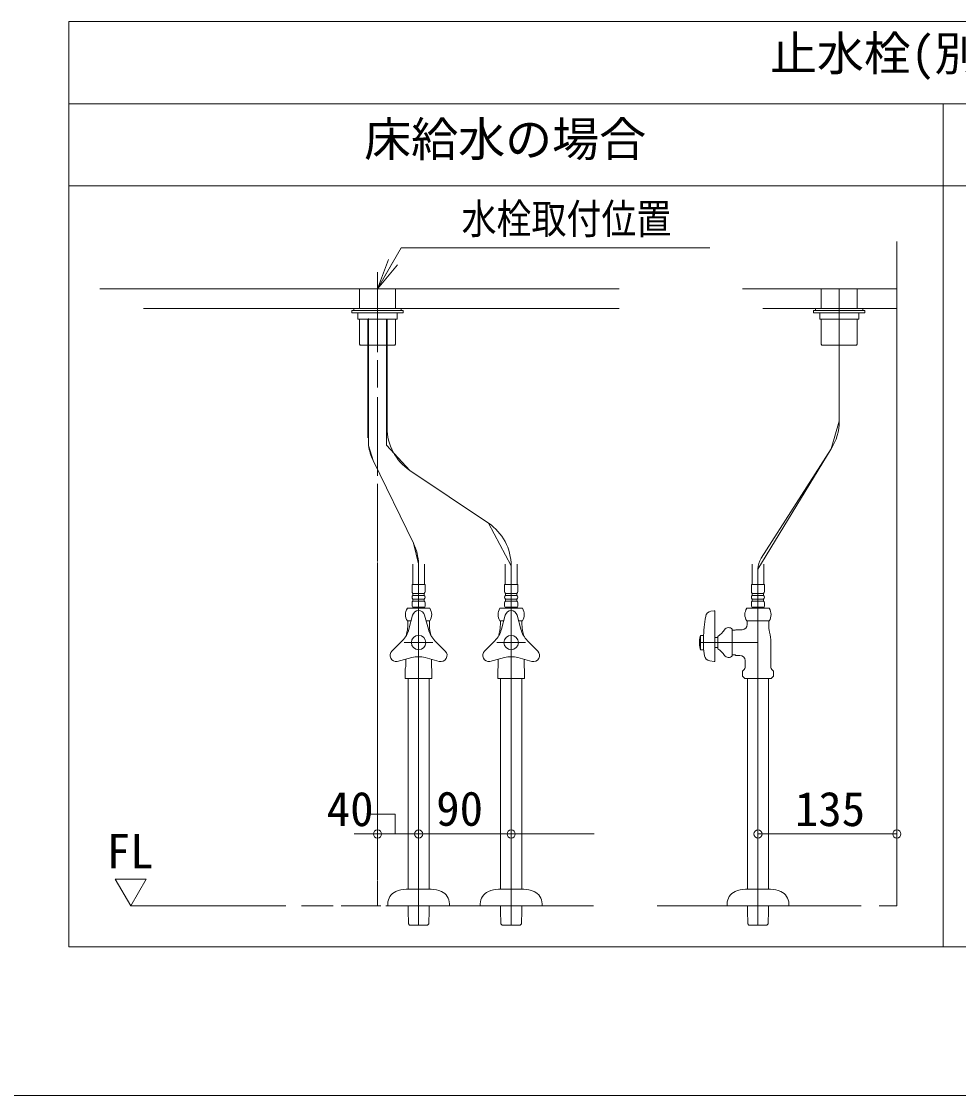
# Model space of a CAD drawing. Units: millimetres, scale not verified. Extents: x -1002 to 1018, y -687 to 676.
# Drawn here: x -37.4 to 361.2, y -687.1 to -230.1 of the extents above; entities that cross this region are included whole.
import ezdxf
from ezdxf.enums import TextEntityAlignment as Align

# ---------------------------------------------------------------- set-up
doc = ezdxf.new("R2010")
doc.units = ezdxf.units.MM
doc.header["$LTSCALE"] = 5
doc.layers.add('F-0', color=7, linetype='Continuous', lineweight=15)
doc.styles.add('ＭＳ ゴシック', font='')
doc.styles.get('ＭＳ ゴシック').set_extended_font_data('MS Gothic')

msp = doc.modelspace()

# ---------------------------------------------------------------- linework, layer by layer
at = {"layer": 'F-0', "lineweight": 18}
for p, q in [((-17.221, -623.826), (-17.221, -230.076)), ((-17.221, -230.076), (726.529, -230.076)), ((-17.221, -265.076), (726.529, -265.076)), ((354.654, -623.826), (354.654, -265.076)), ((354.654, -623.826), (-17.221, -623.826))]:
    msp.add_line(p, q, dxfattribs=at)
at = {"layer": 'F-0'}
for p, q in [((-17.221, -300.076), (354.654, -300.076)), ((354.654, -300.076), (726.529, -300.076)), ((334.967, -323.701), (334.967, -606.326)), ((114.029, -343.826), (124.133, -326.326)), ((124.133, -326.326), (255.383, -326.326)), ((114.029, -343.826), (118.697, -331.366)), ((114.029, -343.826), (120.592, -332.46)), ((114.029, -343.826), (122.486, -333.553)), ((114.029, -336.799), (114.029, -370.82)), ((-4.096, -343.826), (14.673, -343.826)), ((216.842, -343.826), (14.465, -343.826)), ((106.373, -343.826), (106.373, -352.139)), ((121.685, -352.139), (121.685, -343.826)), ((269.342, -343.826), (334.967, -343.826)), ((334.967, -343.826), (278.429, -343.826)), ((302.81, -352.139), (302.81, -343.826)), ((310.467, -400.143), (310.467, -343.826)), ((310.467, -400.143), (310.467, -343.826)), ((318.123, -343.826), (318.123, -352.139)), ((216.842, -352.139), (14.473, -352.139)), ((14.744, -352.139), (216.842, -352.139)), ((103.092, -353.014), (103.092, -354.108)), ((124.967, -353.014), (103.092, -353.014)), ((103.092, -354.108), (124.967, -354.108)), ((103.967, -352.139), (124.092, -352.139)), ((103.967, -353.014), (103.967, -352.139)), ((124.092, -353.014), (103.967, -353.014)), ((122.342, -354.108), (105.717, -354.108)), ((105.717, -354.108), (105.717, -356.733)), ((122.342, -356.733), (122.342, -354.108)), ((124.092, -352.139), (124.092, -353.014)), ((124.967, -354.108), (124.967, -353.014)), ((124.967, -353.67), (124.967, -354.108)), ((299.529, -354.108), (299.529, -353.014)), ((299.529, -353.014), (321.404, -353.014)), ((299.529, -353.67), (299.529, -354.108)), ((321.404, -354.108), (299.529, -354.108)), ((300.404, -352.139), (300.404, -353.014)), ((320.529, -352.139), (300.404, -352.139)), ((300.404, -353.014), (320.529, -353.014)), ((302.154, -354.108), (318.779, -354.108)), ((302.154, -356.733), (302.154, -354.108)), ((318.779, -354.108), (318.779, -356.733)), ((320.529, -353.014), (320.529, -352.139)), ((321.404, -353.014), (321.404, -354.108)), ((105.717, -356.733), (122.342, -356.733)), ((106.373, -356.733), (106.373, -367.408)), ((109.958, -407.267), (109.958, -356.733)), ((110.201, -356.472), (110.201, -410.52)), ((117.857, -356.733), (117.857, -410.383)), ((118.1, -402.908), (118.1, -356.733)), ((121.685, -367.408), (121.685, -356.733)), ((318.779, -356.733), (302.154, -356.733)), ((302.81, -367.408), (302.81, -356.733)), ((318.123, -356.733), (318.123, -367.408)), ((106.701, -367.736), (106.373, -367.408)), ((106.81, -367.845), (106.701, -367.736)), ((106.81, -367.845), (120.854, -367.845)), ((120.854, -367.845), (121.248, -367.845)), ((121.357, -367.736), (121.248, -367.845)), ((121.685, -367.408), (121.357, -367.736)), ((302.81, -367.408), (303.138, -367.736)), ((303.138, -367.736), (303.248, -367.845)), ((303.642, -367.845), (303.248, -367.845)), ((317.685, -367.845), (303.642, -367.845)), ((317.685, -367.845), (317.795, -367.736)), ((317.795, -367.736), (318.123, -367.408)), ((114.029, -374.114), (114.029, -385.782)), ((114.029, -389.9), (114.029, -423.392)), ((112.162, -416.837), (110.201, -410.52)), ((127.782, -421.07), (117.857, -410.383)), ((275.904, -463.124), (307.018, -411.931)), ((112.162, -416.837), (129.325, -452.113)), ((112.162, -416.837), (129.325, -452.113)), ((127.782, -421.07), (161.223, -443.522)), ((161.223, -443.522), (127.782, -421.07)), ((114.029, -426.823), (114.029, -459.87)), ((170.904, -461.683), (161.223, -443.522)), ((131.512, -460.832), (129.325, -452.113)), ((114.029, -460.342), (114.029, -478.982)), ((129.013, -460.945), (129.013, -469.695)), ((134.045, -469.695), (134.045, -460.945)), ((168.388, -460.945), (168.388, -469.695)), ((173.42, -469.695), (173.42, -460.945)), ((273.388, -469.695), (273.388, -460.945)), ((278.42, -460.945), (278.42, -469.695)), ((131.529, -461.683), (131.529, -469.695)), ((131.529, -461.683), (131.529, -494.326)), ((170.904, -461.683), (170.904, -469.695)), ((170.904, -461.683), (170.904, -494.326)), ((275.904, -463.124), (275.904, -469.695)), ((275.904, -463.124), (275.904, -614.529)), ((114.029, -466.393), (114.029, -583.075)), ((134.329, -469.695), (128.729, -469.695)), ((128.729, -469.695), (128.729, -472.648)), ((131.529, -469.695), (131.529, -614.529)), ((134.329, -472.648), (134.329, -469.695)), ((173.704, -469.695), (168.104, -469.695)), ((168.104, -469.695), (168.104, -472.648)), ((170.904, -469.695), (170.904, -614.529)), ((173.704, -472.648), (173.704, -469.695)), ((273.104, -469.695), (278.704, -469.695)), ((273.104, -472.648), (273.104, -469.695)), ((275.904, -469.695), (275.904, -494.326)), ((278.704, -469.695), (278.704, -472.648)), ((129.123, -473.414), (133.935, -473.414)), ((129.123, -474.289), (129.123, -473.414)), ((133.935, -474.289), (129.123, -474.289)), ((133.935, -473.414), (133.935, -474.289)), ((168.498, -473.414), (173.31, -473.414)), ((168.498, -474.289), (168.498, -473.414)), ((173.31, -474.289), (168.498, -474.289)), ((173.31, -473.414), (173.31, -474.289)), ((278.31, -473.414), (273.498, -473.414)), ((273.498, -473.414), (273.498, -474.289)), ((273.498, -474.289), (278.31, -474.289)), ((278.31, -474.289), (278.31, -473.414)), ((126.773, -479.758), (136.285, -479.758)), ((128.729, -477.461), (128.729, -478.883)), ((129.123, -475.82), (133.935, -475.82)), ((129.123, -476.695), (129.123, -475.82)), ((133.935, -476.695), (129.123, -476.695)), ((129.167, -479.32), (133.892, -479.32)), ((133.935, -475.82), (133.935, -476.695)), ((134.329, -478.883), (134.329, -477.461)), ((166.148, -479.758), (175.66, -479.758)), ((168.104, -477.461), (168.104, -478.883)), ((168.498, -475.82), (173.31, -475.82)), ((168.498, -476.695), (168.498, -475.82)), ((173.31, -476.695), (168.498, -476.695)), ((168.542, -479.32), (173.267, -479.32)), ((173.31, -475.82), (173.31, -476.695)), ((173.704, -478.883), (173.704, -477.461)), ((280.66, -479.758), (271.148, -479.758)), ((273.104, -478.883), (273.104, -477.461)), ((278.31, -475.82), (273.498, -475.82)), ((273.498, -475.82), (273.498, -476.695)), ((273.498, -476.695), (278.31, -476.695)), ((278.267, -479.32), (273.542, -479.32)), ((278.31, -476.695), (278.31, -475.82)), ((278.704, -477.461), (278.704, -478.883)), ((128.993, -482.709), (127.396, -488.671)), ((134.065, -482.709), (135.662, -488.671)), ((168.368, -482.709), (166.771, -488.671)), ((173.44, -482.709), (175.037, -488.671)), ((255.873, -480.997), (257.28, -480.799)), ((257.529, -502.168), (257.529, -481.015)), ((114.029, -484.788), (114.029, -583.678)), ((128.343, -485.139), (126.773, -485.139)), ((126.935, -485.139), (126.935, -486.019)), ((126.935, -485.139), (127.444, -485.139)), ((126.935, -486.019), (126.935, -486.67)), ((128.343, -485.139), (127.444, -485.139)), ((135.614, -485.139), (134.716, -485.139)), ((136.285, -485.139), (134.716, -485.139)), ((136.123, -486.019), (136.123, -486.67)), ((166.148, -485.139), (166.819, -485.139)), ((166.31, -485.139), (166.31, -486.019)), ((166.31, -486.019), (166.31, -486.67)), ((167.718, -485.139), (166.819, -485.139)), ((174.989, -485.139), (174.091, -485.139)), ((175.66, -485.139), (174.091, -485.139)), ((264.967, -488.608), (264.967, -500.045)), ((271.148, -485.139), (280.66, -485.139)), ((271.31, -485.139), (271.31, -486.019)), ((271.819, -485.139), (271.31, -485.139)), ((271.31, -486.019), (271.31, -486.67)), ((271.819, -485.139), (279.989, -485.139)), ((280.498, -485.139), (279.989, -485.139)), ((280.498, -485.139), (280.498, -486.019)), ((280.498, -486.019), (280.498, -486.67)), ((251.404, -491.264), (251.286, -491.701)), ((251.404, -497.389), (251.404, -491.264)), ((252.717, -491.264), (251.404, -491.264)), ((252.717, -491.264), (252.717, -497.389)), ((252.717, -492.576), (252.717, -496.076)), ((258.842, -492.248), (257.529, -492.248)), ((258.842, -496.951), (258.842, -491.701)), ((264.967, -489.076), (265.623, -489.076)), ((265.623, -489.076), (266.239, -489.076)), ((120.201, -497.939), (124.565, -493.574)), ((137.621, -494.326), (125.437, -494.326)), ((137.621, -494.326), (125.734, -494.326)), ((131.529, -494.326), (131.529, -614.529)), ((142.857, -497.939), (138.493, -493.574)), ((159.576, -497.939), (163.94, -493.574)), ((176.996, -494.326), (164.812, -494.326)), ((176.996, -494.326), (164.812, -494.326)), ((170.904, -494.326), (170.904, -614.529)), ((182.232, -497.939), (177.868, -493.574)), ((275.904, -494.326), (250.967, -494.326)), ((275.904, -494.326), (250.967, -494.326)), ((257.529, -496.404), (258.842, -496.404)), ((275.904, -614.529), (275.904, -494.326)), ((281.373, -494.326), (281.373, -504.572)), ((122.404, -502.42), (128.698, -500.733)), ((126.06, -501.44), (126.06, -504.572)), ((140.322, -502.331), (134.36, -500.733)), ((136.998, -504.572), (136.998, -501.44)), ((161.779, -502.42), (168.073, -500.733)), ((165.435, -501.44), (165.435, -504.572)), ((179.697, -502.331), (173.735, -500.733)), ((176.373, -504.572), (176.373, -501.44)), ((255.359, -502.115), (257.28, -502.385)), ((265.623, -499.576), (264.967, -499.576)), ((266.239, -499.576), (265.623, -499.576)), ((270.435, -501.983), (270.435, -504.572)), ((269.337, -506.576), (269.795, -506.118)), ((269.337, -506.576), (269.337, -508.65)), ((282.014, -506.118), (282.471, -506.576)), ((282.471, -508.65), (282.471, -506.576)), ((282.471, -508.65), (282.471, -506.576)), ((125.951, -509.639), (125.842, -509.529)), ((125.951, -509.639), (126.945, -509.639)), ((137.107, -509.639), (126.945, -509.639)), ((127.023, -599.326), (127.023, -509.639)), ((136.035, -509.639), (136.035, -599.326)), ((165.326, -509.639), (165.217, -509.529)), ((165.326, -509.639), (166.32, -509.639)), ((176.482, -509.639), (166.32, -509.639)), ((166.398, -599.326), (166.398, -509.639)), ((175.41, -509.639), (175.41, -599.326)), ((269.337, -508.65), (270.326, -509.639)), ((270.326, -509.639), (281.482, -509.639)), ((271.398, -509.639), (271.398, -599.326)), ((280.41, -599.326), (280.41, -509.639)), ((281.482, -509.639), (282.471, -508.65)), ((104.038, -575.79), (206.163, -575.79)), ((275.904, -575.79), (334.963, -575.79)), ((114.029, -583.678), (114.029, -595.33)), ((114.029, -586.507), (114.029, -593.077)), ((2.467, -594.96), (15.592, -594.96)), ((9.029, -606.326), (2.467, -594.96)), ((15.592, -594.96), (9.029, -606.326)), ((114.029, -595.514), (114.029, -606.326)), ((114.029, -596.019), (114.029, -606.326)), ((136.868, -599.326), (126.19, -599.326)), ((176.243, -599.326), (165.565, -599.326)), ((270.565, -599.326), (281.243, -599.326)), ((9.029, -606.326), (75.061, -606.326)), ((81.702, -606.326), (95.222, -606.326)), ((98.543, -606.326), (115.443, -606.326)), ((117.628, -606.326), (205.984, -606.326)), ((118.404, -605.451), (118.404, -606.326)), ((144.654, -606.326), (118.404, -606.326)), ((127.023, -607.481), (127.023, -606.328)), ((127.047, -608.404), (127.023, -607.481)), ((136.035, -607.481), (136.011, -608.404)), ((136.035, -606.328), (136.035, -607.481)), ((144.654, -606.326), (144.654, -605.451)), ((157.779, -605.451), (157.779, -606.326)), ((184.029, -606.326), (157.779, -606.326)), ((166.398, -607.481), (166.398, -606.328)), ((166.422, -608.404), (166.398, -607.481)), ((175.41, -607.481), (175.386, -608.404)), ((175.41, -606.328), (175.41, -607.481)), ((184.029, -606.326), (184.029, -605.451)), ((233.063, -606.326), (319.743, -606.326)), ((262.779, -606.326), (262.779, -605.451)), ((262.779, -606.326), (289.029, -606.326)), ((271.398, -606.326), (271.398, -607.481)), ((271.398, -607.481), (271.422, -608.404)), ((280.386, -608.404), (280.41, -607.481)), ((280.41, -607.481), (280.41, -606.326)), ((289.029, -605.451), (289.029, -606.326)), ((327.527, -606.326), (327.582, -606.326)), ((271.422, -608.404), (271.542, -614.021)), ((280.266, -614.021), (280.386, -608.404)), ((127.703, -614.529), (127.704, -614.529)), ((127.704, -614.529), (127.81, -614.529)), ((127.81, -614.529), (135.248, -614.529)), ((135.248, -614.529), (135.354, -614.529)), ((135.354, -614.529), (135.355, -614.529)), ((167.078, -614.529), (167.079, -614.529)), ((167.079, -614.529), (167.185, -614.529)), ((167.185, -614.529), (174.623, -614.529)), ((174.623, -614.529), (174.729, -614.529)), ((174.729, -614.529), (174.73, -614.529)), ((271.542, -614.021), (272.078, -614.529)), ((279.623, -614.529), (272.185, -614.529)), ((279.73, -614.529), (280.266, -614.021)), ((-1002.086, -687.064), (1002.034, -687.064))]:
    msp.add_line(p, q, dxfattribs=at)
at = {"layer": 'F-0', "lineweight": 18}
msp.add_lwpolyline([(726.529, -230.076), (726.529, -623.826), (354.654, -623.826)], dxfattribs=at)
at = {"layer": 'F-0'}
for points in [[(327.582, -606.326), (334.967, -606.326), (334.967, -323.701)], [(277.964, -352.139), (334.967, -352.139), (278.476, -352.139)], [(121.248, -367.845), (121.204, -367.845), (113.154, -367.845)], [(303.248, -367.845), (303.292, -367.845), (311.342, -367.845)], [(277.283, -458.409), (307.018, -411.931), (310.467, -400.143)], [(129.123, -479.32), (128.904, -479.539), (128.904, -479.758)], [(134.154, -479.758), (134.154, -479.539), (133.935, -479.32)], [(168.498, -479.32), (168.279, -479.539), (168.279, -479.758)], [(173.529, -479.758), (173.529, -479.539), (173.31, -479.32)], [(273.279, -479.758), (273.279, -479.539), (273.498, -479.32)], [(278.31, -479.32), (278.529, -479.539), (278.529, -479.758)], [(135.614, -485.139), (136.123, -485.139), (136.123, -486.019)], [(174.989, -485.139), (175.498, -485.139), (175.498, -486.019), (175.498, -486.67)], [(266.239, -489.076), (266.458, -488.858), (269.123, -488.858)], [(251.286, -496.951), (251.404, -497.389), (252.717, -497.389)], [(266.239, -499.576), (266.458, -499.795), (268.248, -499.795)], [(125.842, -505.525), (125.842, -508.65), (125.842, -509.529)], [(137.217, -505.525), (137.217, -509.529), (137.107, -509.639)], [(165.217, -505.525), (165.217, -508.65), (165.217, -509.529)], [(176.592, -505.525), (176.592, -509.529), (176.482, -509.639)], [(121.584, -575.67), (121.584, -567.398), (110.823, -567.398)], [(127.703, -614.529), (127.167, -614.021), (127.047, -608.404)], [(136.011, -608.404), (135.891, -614.021), (135.355, -614.529)], [(167.078, -614.529), (166.542, -614.021), (166.422, -608.404)], [(175.386, -608.404), (175.266, -614.021), (174.73, -614.529)], [(272.185, -614.529), (272.079, -614.529), (272.078, -614.529)], [(279.73, -614.529), (279.729, -614.529), (279.623, -614.529)]]:
    msp.add_lwpolyline(points, dxfattribs=at)
for centre, radius in [((131.529, -494.326), 3.062), ((170.904, -494.326), 3.062), ((114.029, -575.79), 1.75), ((114.029, -575.79), 1.75), ((131.529, -575.79), 1.75), ((131.529, -575.79), 1.75), ((170.904, -575.79), 1.75), ((170.904, -575.79), 1.75), ((275.904, -575.79), 1.75), ((275.904, -575.79), 1.75), ((334.963, -575.79), 1.75), ((334.963, -575.79), 1.75), ((334.963, -575.79), 1.75)]:
    msp.add_circle(centre, radius, dxfattribs=at)
for centre, radius, start, end in [((288.592, -400.143), 21.875, 327.39011, 0), ((139.975, -402.908), 21.875, 180, 236.12262), ((131.833, -407.267), 21.875, 188.55163, 205.94376), ((149.029, -461.683), 21.875, 0, 56.12262), ((109.654, -461.683), 21.875, 2.23046, 25.94376), ((109.654, -461.683), 21.875, 0, 2.23046), ((284.654, -463.124), 8.75, 147.39011, 180), ((129.67, -472.648), 0.941, 180, 234.43222), ((129.67, -475.054), 0.941, 125.56778, 234.43222), ((133.388, -472.648), 0.941, 305.56778, 0), ((133.388, -475.054), 0.941, 305.56778, 54.43222), ((169.045, -472.648), 0.941, 180, 234.43222), ((169.045, -475.054), 0.941, 125.56778, 234.43222), ((172.763, -472.648), 0.941, 305.56778, 0), ((172.763, -475.054), 0.941, 305.56778, 54.43222), ((274.045, -472.648), 0.941, 180, 234.43222), ((274.045, -475.054), 0.941, 125.56778, 234.43222), ((277.763, -472.648), 0.941, 305.56778, 0), ((277.763, -475.054), 0.941, 305.56778, 54.43222), ((130.763, -482.448), 4.812, 146.00705, 213.99295), ((129.67, -477.461), 0.941, 125.56778, 180), ((129.167, -478.883), 0.438, 180, 270), ((133.892, -478.883), 0.438, 270, 0), ((133.388, -477.461), 0.941, 0, 54.43222), ((132.295, -482.448), 4.812, 326.00705, 33.99295), ((170.138, -482.448), 4.812, 146.00705, 213.99295), ((169.045, -477.461), 0.941, 125.56778, 180), ((168.542, -478.883), 0.438, 180, 270), ((173.267, -478.883), 0.438, 270, 0), ((172.763, -477.461), 0.941, 0, 54.43222), ((171.67, -482.448), 4.812, 326.00705, 33.99295), ((275.138, -482.448), 4.812, 146.00705, 213.99295), ((274.045, -477.461), 0.941, 125.56778, 180), ((273.542, -478.883), 0.438, 180, 270), ((278.267, -478.883), 0.438, 270, 0), ((277.763, -477.461), 0.941, 0, 54.43222), ((276.67, -482.448), 4.812, 326.00705, 33.99295), ((131.529, -483.389), 2.625, 15, 165), ((170.904, -483.389), 2.625, 15, 165), ((318.342, -494.326), 65.648, 170.1971, 178.47247), ((256.238, -483.596), 2.625, 98, 170.1971), ((257.31, -481.015), 0.219, 0, 98), ((116.831, -485.841), 10.938, 315, 345), ((112.689, -486.67), 14.246, 346.9604, 0), ((146.227, -485.841), 10.938, 195, 225), ((150.369, -486.67), 14.246, 180, 193.0396), ((156.206, -485.841), 10.938, 315, 345), ((152.064, -486.67), 14.246, 346.9604, 0), ((185.602, -485.841), 10.938, 195, 225), ((189.744, -486.67), 14.246, 180, 193.0396), ((252.976, -482.992), 10.5, 303.95919, 326.04081), ((263.435, -490.17), 2.188, 45.573, 143.1301), ((269.123, -486.67), 2.188, 270, 0), ((294.744, -486.67), 14.246, 180, 193.0396), ((145.748, -494.326), 19.688, 166.9604, 171.25756), ((117.31, -494.326), 19.688, 8.74244, 13.0396), ((185.123, -494.326), 19.688, 166.9604, 171.25756), ((156.685, -494.326), 19.688, 8.74244, 13.0396), ((261.904, -494.326), 10.938, 166.70293, 180), ((261.904, -494.326), 10.938, 166.11346, 166.70293), ((261.685, -494.326), 19.688, 0, 13.0396), ((122.057, -499.795), 2.625, 135, 277.52424), ((141.001, -499.795), 2.625, 255, 45), ((161.432, -499.795), 2.625, 135, 277.52424), ((180.376, -499.795), 2.625, 255, 45), ((261.904, -494.326), 10.938, 180, 193.29707), ((261.904, -494.326), 10.938, 193.29707, 193.88654), ((285.49, -494.486), 32.812, 182.77864, 189.59149), ((252.976, -505.66), 10.5, 33.95919, 56.04081), ((131.529, -511.298), 10.938, 75, 105), ((170.904, -511.298), 10.938, 75, 105), ((255.725, -499.516), 2.625, 189.59149, 261.99591), ((257.31, -502.168), 0.219, 261.99591, 0), ((263.435, -498.483), 2.188, 216.8699, 314.427), ((268.248, -501.983), 2.188, 0, 90), ((123.873, -504.572), 2.188, 334.15807, 0), ((139.185, -504.572), 2.188, 180, 205.84193), ((163.248, -504.572), 2.188, 334.15807, 0), ((178.56, -504.572), 2.188, 180, 205.84193), ((268.248, -504.572), 2.188, 315, 0), ((283.56, -504.572), 2.188, 180, 225), ((124.092, -605.451), 5.688, 113.55646, 180), ((126.19, -610.264), 10.938, 90, 113.55646), ((136.868, -610.264), 10.938, 66.44354, 90), ((138.967, -605.451), 5.688, 0, 66.44354), ((163.467, -605.451), 5.688, 113.55646, 180), ((165.565, -610.264), 10.938, 90, 113.55646), ((176.243, -610.264), 10.938, 66.44354, 90), ((178.342, -605.451), 5.688, 0, 66.44354), ((268.467, -605.451), 5.688, 113.55646, 180), ((270.565, -610.264), 10.938, 90, 113.55646), ((281.243, -610.264), 10.938, 66.44354, 90), ((283.342, -605.451), 5.688, 0, 66.44354)]:
    msp.add_arc(centre, radius, start, end, dxfattribs=at)

# ---------------------------------------------------------------- texts
at = {"layer": 'F-0', "style": 'ＭＳ ゴシック'}
for s, p in [('止水栓(別途手配)参考位置', (280.973, -255.392)), ('床給水の場合', (108.333, -291.849)), ('40', (92.412, -576.839)), ('90', (138.997, -576.696)), ('135', (291.573, -576.839)), ('FL', (-1.173, -594.846))]:
    msp.add_text(s, height=14.66, dxfattribs=at).set_placement(p, align=Align.BOTTOM_LEFT)
at = {"layer": 'F-0', "style": 'ＭＳ ゴシック', "width": 0.85}
msp.add_text('水栓取付位置', height=12.83, dxfattribs=at).set_placement((149.799, -324.293), align=Align.BOTTOM_LEFT)

doc.saveas('drawing.dxf')
